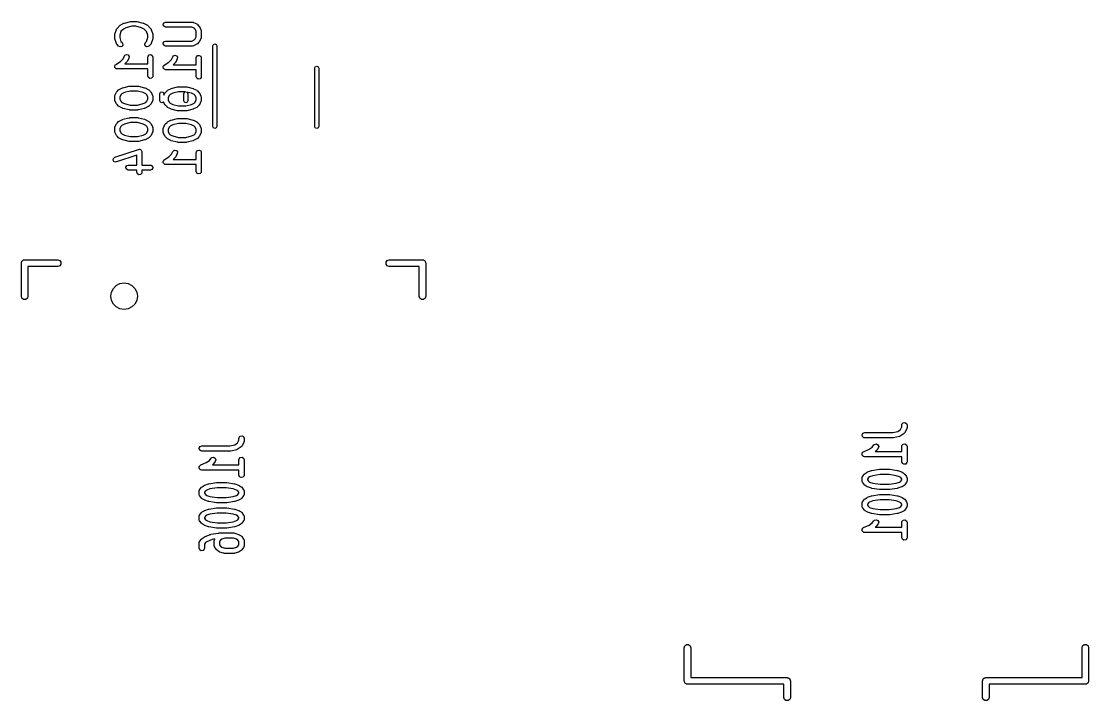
# Model space of a CAD drawing. Extents: x 54 to 297, y -260 to -31.
# Drawn here: x 127.9 to 160.1, y -251.19 to -230.71 of the extents above; entities that cross this region are included whole.
import ezdxf

# ---------------------------------------------------------------- set-up
doc = ezdxf.new("R2010")
doc.units = 0
doc.layers.add('BLACK', color=7, linetype='CONTINUOUS')

msp = doc.modelspace()

# ---------------------------------------------------------------- linework, layer by layer
at = {"layer": 'BLACK', "linetype": 'CONTINUOUS'}
for p, q in [((130.787, -230.923), (130.882, -230.828)), ((130.882, -230.828), (130.901, -230.815)), ((130.901, -230.815), (130.902, -230.814)), ((130.902, -230.814), (130.997, -230.766)), ((130.997, -230.766), (131.009, -230.763)), ((131.009, -230.763), (131.012, -230.761)), ((131.012, -230.761), (131.203, -230.713)), ((131.23, -230.861), (131.057, -230.904)), ((131.203, -230.713), (131.218, -230.712)), ((131.218, -230.712), (131.221, -230.711)), ((131.221, -230.711), (131.364, -230.711)), ((131.355, -230.861), (131.23, -230.861)), ((131.528, -230.904), (131.355, -230.861)), ((131.364, -230.711), (131.379, -230.713)), ((131.379, -230.713), (131.382, -230.713)), ((131.382, -230.713), (131.572, -230.761)), ((131.572, -230.761), (131.584, -230.766)), ((131.584, -230.766), (131.588, -230.766)), ((131.588, -230.766), (131.683, -230.814)), ((131.683, -230.814), (131.701, -230.827)), ((131.701, -230.827), (131.703, -230.828)), ((131.703, -230.828), (131.798, -230.923)), ((132.179, -230.796), (132.204, -230.752)), ((132.187, -230.847), (132.179, -230.796)), ((132.227, -230.88), (132.187, -230.847)), ((132.204, -230.752), (132.252, -230.735)), ((132.252, -230.735), (133.062, -230.735)), ((133.062, -230.735), (133.088, -230.739)), ((133.088, -230.739), (133.091, -230.742)), ((133.091, -230.742), (133.095, -230.742)), ((133.095, -230.742), (133.191, -230.79)), ((133.191, -230.79), (133.209, -230.803)), ((133.209, -230.803), (133.21, -230.804)), ((133.21, -230.804), (133.258, -230.852)), ((133.258, -230.852), (133.271, -230.87)), ((133.271, -230.87), (133.272, -230.871)), ((133.272, -230.871), (133.319, -230.966)), ((130.717, -231.119), (130.721, -231.097)), ((130.717, -231.214), (130.717, -231.119)), ((130.721, -231.095), (130.769, -230.952)), ((130.721, -231.097), (130.721, -231.095)), ((130.769, -230.952), (130.781, -230.93)), ((130.781, -230.93), (130.785, -230.927)), ((130.785, -230.927), (130.787, -230.923)), ((130.906, -231.017), (130.867, -231.131)), ((130.867, -231.131), (130.867, -231.202)), ((130.98, -230.943), (130.906, -231.017)), ((131.057, -230.904), (130.98, -230.943)), ((131.605, -230.943), (131.528, -230.904)), ((131.679, -231.017), (131.605, -230.943)), ((131.717, -231.131), (131.679, -231.017)), ((131.717, -231.202), (131.717, -231.131)), ((131.798, -230.923), (131.813, -230.944)), ((131.813, -230.944), (131.813, -230.949)), ((131.813, -230.949), (131.816, -230.952)), ((131.816, -230.952), (131.864, -231.095)), ((131.864, -231.095), (131.867, -231.118)), ((131.867, -231.118), (131.867, -231.119)), ((131.867, -231.119), (131.867, -231.214)), ((132.252, -230.885), (132.227, -230.88)), ((133.044, -230.885), (132.252, -230.885)), ((133.113, -230.919), (133.044, -230.885)), ((133.143, -230.949), (133.113, -230.919)), ((133.177, -231.018), (133.143, -230.949)), ((133.143, -231.241), (133.177, -231.173)), ((133.177, -231.173), (133.177, -231.018)), ((133.319, -230.966), (133.327, -230.991)), ((133.327, -231.19), (133.323, -231.216)), ((133.327, -230.991), (133.326, -230.996)), ((133.326, -230.996), (133.327, -231)), ((133.327, -231), (133.327, -231.19)), ((130.718, -231.216), (130.717, -231.214)), ((130.721, -231.238), (130.718, -231.216)), ((130.769, -231.381), (130.721, -231.238)), ((130.772, -231.384), (130.769, -231.381)), ((130.772, -231.389), (130.772, -231.384)), ((130.787, -231.41), (130.772, -231.389)), ((130.835, -231.458), (130.787, -231.41)), ((130.881, -231.479), (130.835, -231.458)), ((130.867, -231.202), (130.906, -231.317)), ((130.931, -231.466), (130.881, -231.479)), ((130.906, -231.317), (130.941, -231.352)), ((130.96, -231.424), (130.931, -231.466)), ((130.941, -231.352), (130.956, -231.373)), ((130.956, -231.373), (130.96, -231.424)), ((131.622, -231.398), (131.644, -231.352)), ((131.636, -231.448), (131.622, -231.398)), ((131.678, -231.477), (131.636, -231.448)), ((131.644, -231.352), (131.679, -231.317)), ((131.729, -231.473), (131.678, -231.477)), ((131.679, -231.317), (131.717, -231.202)), ((131.75, -231.458), (131.729, -231.473)), ((131.798, -231.41), (131.75, -231.458)), ((131.8, -231.406), (131.798, -231.41)), ((131.804, -231.404), (131.8, -231.406)), ((131.816, -231.381), (131.804, -231.404)), ((131.864, -231.238), (131.816, -231.381)), ((131.867, -231.214), (131.863, -231.236)), ((131.863, -231.236), (131.864, -231.238)), ((132.179, -231.368), (132.204, -231.323)), ((132.187, -231.418), (132.179, -231.368)), ((132.227, -231.451), (132.187, -231.418)), ((132.204, -231.323), (132.252, -231.306)), ((132.252, -231.456), (132.227, -231.451)), ((132.252, -231.306), (133.044, -231.306)), ((133.062, -231.456), (132.252, -231.456)), ((133.044, -231.306), (133.113, -231.272)), ((133.066, -231.454), (133.062, -231.456)), ((133.07, -231.455), (133.066, -231.454)), ((133.095, -231.448), (133.07, -231.455)), ((133.191, -231.4), (133.095, -231.448)), ((133.113, -231.272), (133.143, -231.241)), ((133.192, -231.399), (133.191, -231.4)), ((133.21, -231.386), (133.192, -231.399)), ((133.258, -231.339), (133.21, -231.386)), ((133.272, -231.319), (133.258, -231.337)), ((133.258, -231.337), (133.258, -231.339)), ((133.319, -231.224), (133.272, -231.319)), ((133.32, -231.22), (133.319, -231.224)), ((133.323, -231.216), (133.32, -231.22)), ((133.68, -231.45), (133.698, -231.408)), ((133.68, -233.88), (133.68, -231.45)), ((133.698, -231.408), (133.74, -231.39)), ((133.74, -231.39), (133.782, -231.408)), ((133.782, -231.408), (133.8, -231.45)), ((133.8, -231.45), (133.8, -233.88)), ((130.887, -231.918), (130.969, -231.837)), ((130.969, -231.837), (131.011, -231.752)), ((131.011, -231.752), (131.027, -231.731)), ((131.027, -231.731), (131.074, -231.711)), ((131.074, -231.711), (131.123, -231.725)), ((131.145, -231.819), (131.098, -231.914)), ((131.123, -231.725), (131.151, -231.768)), ((131.151, -231.768), (131.145, -231.819)), ((131.717, -231.786), (131.722, -231.76)), ((131.717, -231.996), (131.717, -231.786)), ((131.722, -231.76), (131.755, -231.721)), ((131.755, -231.721), (131.805, -231.712)), ((131.805, -231.712), (131.85, -231.738)), ((131.85, -231.738), (131.867, -231.786)), ((131.867, -231.786), (131.867, -232.357)), ((132.429, -231.86), (132.471, -231.776)), ((132.471, -231.776), (132.487, -231.755)), ((132.487, -231.755), (132.534, -231.735)), ((132.534, -231.735), (132.583, -231.749)), ((132.583, -231.749), (132.611, -231.792)), ((132.611, -231.792), (132.605, -231.843)), ((133.177, -231.81), (133.182, -231.784)), ((133.177, -232.02), (133.177, -231.81)), ((133.182, -231.784), (133.215, -231.745)), ((133.215, -231.745), (133.265, -231.736)), ((133.265, -231.736), (133.31, -231.761)), ((133.31, -231.761), (133.327, -231.81)), ((133.327, -231.81), (133.327, -232.381)), ((130.719, -232.058), (130.721, -232.055)), ((130.722, -232.08), (130.719, -232.058)), ((130.72, -232.05), (130.733, -232.033)), ((130.721, -232.055), (130.72, -232.05)), ((130.724, -232.102), (130.722, -232.08)), ((130.727, -232.105), (130.724, -232.102)), ((130.727, -232.109), (130.727, -232.105)), ((130.744, -232.123), (130.727, -232.109)), ((130.733, -232.033), (130.744, -232.014)), ((130.744, -232.014), (130.748, -232.012)), ((130.759, -232.139), (130.744, -232.123)), ((130.748, -232.012), (130.751, -232.009)), ((130.751, -232.009), (130.887, -231.918)), ((130.763, -232.139), (130.759, -232.139)), ((130.767, -232.142), (130.763, -232.139)), ((130.792, -232.146), (130.767, -232.142)), ((131.717, -232.146), (130.792, -232.146)), ((131.084, -231.934), (131.021, -231.996)), ((131.021, -231.996), (131.717, -231.996)), ((131.098, -231.914), (131.084, -231.933)), ((131.084, -231.933), (131.084, -231.934)), ((131.717, -232.357), (131.717, -232.146)), ((132.179, -232.082), (132.181, -232.078)), ((132.182, -232.104), (132.179, -232.082)), ((132.18, -232.074), (132.193, -232.057)), ((132.181, -232.078), (132.18, -232.074)), ((132.184, -232.125), (132.182, -232.104)), ((132.187, -232.128), (132.184, -232.125)), ((132.187, -232.133), (132.187, -232.128)), ((132.204, -232.147), (132.187, -232.133)), ((132.193, -232.057), (132.204, -232.038)), ((132.204, -232.038), (132.208, -232.036)), ((132.219, -232.162), (132.204, -232.147)), ((132.208, -232.036), (132.211, -232.033)), ((132.211, -232.033), (132.347, -231.942)), ((132.347, -231.942), (132.429, -231.86)), ((132.544, -231.958), (132.481, -232.02)), ((132.481, -232.02), (133.177, -232.02)), ((132.558, -231.938), (132.544, -231.956)), ((132.544, -231.956), (132.544, -231.958)), ((132.605, -231.843), (132.558, -231.938)), ((136.75, -232.12), (136.768, -232.078)), ((136.75, -233.88), (136.75, -232.12)), ((136.768, -232.078), (136.81, -232.06)), ((136.81, -232.06), (136.852, -232.078)), ((136.852, -232.078), (136.87, -232.12)), ((136.87, -232.12), (136.87, -233.88)), ((131.735, -232.405), (131.717, -232.357)), ((131.779, -232.431), (131.735, -232.405)), ((131.83, -232.422), (131.779, -232.431)), ((131.863, -232.383), (131.83, -232.422)), ((131.867, -232.357), (131.863, -232.383)), ((132.223, -232.163), (132.219, -232.162)), ((132.227, -232.166), (132.223, -232.163)), ((132.252, -232.17), (132.227, -232.166)), ((133.177, -232.17), (132.252, -232.17)), ((133.177, -232.381), (133.177, -232.17)), ((133.195, -232.429), (133.177, -232.381)), ((133.239, -232.455), (133.195, -232.429)), ((133.29, -232.446), (133.239, -232.455)), ((133.323, -232.407), (133.29, -232.446)), ((133.327, -232.381), (133.323, -232.407)), ((130.787, -232.828), (130.835, -232.78)), ((130.835, -232.78), (130.853, -232.767)), ((130.853, -232.767), (130.854, -232.766)), ((130.854, -232.766), (130.949, -232.719)), ((130.949, -232.719), (130.962, -232.715)), ((130.962, -232.715), (130.965, -232.713)), ((130.965, -232.713), (131.155, -232.665)), ((131.155, -232.665), (131.17, -232.664)), ((131.17, -232.664), (131.173, -232.663)), ((131.173, -232.663), (131.411, -232.663)), ((131.411, -232.663), (131.426, -232.666)), ((131.426, -232.666), (131.43, -232.665)), ((131.43, -232.665), (131.62, -232.713)), ((131.62, -232.713), (131.632, -232.718)), ((131.632, -232.718), (131.635, -232.719)), ((131.635, -232.719), (131.731, -232.766)), ((131.731, -232.766), (131.749, -232.78)), ((131.749, -232.78), (131.75, -232.78)), ((131.75, -232.78), (131.798, -232.828)), ((132.247, -232.852), (132.295, -232.804)), ((132.295, -232.804), (132.313, -232.791)), ((132.313, -232.791), (132.314, -232.79)), ((132.314, -232.79), (132.409, -232.742)), ((132.409, -232.742), (132.422, -232.739)), ((132.422, -232.739), (132.425, -232.737)), ((132.425, -232.737), (132.615, -232.689)), ((132.615, -232.689), (132.63, -232.688)), ((132.63, -232.688), (132.633, -232.687)), ((132.633, -232.687), (132.871, -232.687)), ((132.871, -232.687), (132.886, -232.69)), ((132.886, -232.69), (132.89, -232.689)), ((132.89, -232.689), (133.08, -232.737)), ((133.08, -232.737), (133.092, -232.742)), ((133.092, -232.742), (133.095, -232.742)), ((133.095, -232.742), (133.191, -232.79)), ((133.191, -232.79), (133.209, -232.803)), ((133.209, -232.803), (133.21, -232.804)), ((133.21, -232.804), (133.258, -232.852)), ((130.717, -232.976), (130.722, -232.951)), ((130.717, -233.071), (130.717, -232.976)), ((130.719, -233.076), (130.717, -233.071)), ((130.718, -233.08), (130.719, -233.076)), ((130.725, -233.105), (130.718, -233.08)), ((130.722, -232.951), (130.725, -232.947)), ((130.725, -232.943), (130.773, -232.847)), ((130.725, -232.947), (130.725, -232.943)), ((130.773, -233.2), (130.725, -233.105)), ((130.773, -232.847), (130.786, -232.829)), ((130.786, -232.829), (130.787, -232.828)), ((130.902, -232.925), (130.867, -232.994)), ((130.867, -232.994), (130.867, -233.054)), ((130.867, -233.054), (130.902, -233.122)), ((130.932, -232.895), (130.902, -232.925)), ((130.902, -233.122), (130.932, -233.153)), ((131.009, -232.856), (130.932, -232.895)), ((131.183, -232.813), (131.009, -232.856)), ((131.402, -232.813), (131.183, -232.813)), ((131.576, -232.856), (131.402, -232.813)), ((131.653, -232.895), (131.576, -232.856)), ((131.683, -232.925), (131.653, -232.895)), ((131.653, -233.153), (131.683, -233.122)), ((131.717, -232.994), (131.683, -232.925)), ((131.683, -233.122), (131.717, -233.054)), ((131.717, -233.054), (131.717, -232.994)), ((131.798, -232.828), (131.811, -232.846)), ((131.811, -232.846), (131.812, -232.847)), ((131.812, -232.847), (131.859, -232.943)), ((131.859, -233.105), (131.812, -233.2)), ((131.859, -232.943), (131.867, -232.968)), ((131.86, -233.101), (131.859, -233.105)), ((131.863, -233.097), (131.86, -233.101)), ((131.867, -233.071), (131.863, -233.097)), ((131.867, -232.968), (131.866, -232.972)), ((131.866, -232.972), (131.867, -232.976)), ((131.867, -232.976), (131.867, -233.071)), ((132.08, -232.892), (132.098, -232.85)), ((132.08, -233.108), (132.08, -232.892)), ((132.098, -233.15), (132.08, -233.108)), ((132.098, -232.85), (132.14, -232.832)), ((132.14, -232.832), (132.182, -232.85)), ((132.182, -232.85), (132.2, -232.892)), ((132.2, -232.937), (132.233, -232.871)), ((132.2, -232.892), (132.2, -232.937)), ((132.233, -232.871), (132.246, -232.853)), ((132.246, -232.853), (132.247, -232.852)), ((132.362, -232.949), (132.327, -233.018)), ((132.327, -233.018), (132.327, -233.078)), ((132.327, -233.078), (132.362, -233.146)), ((132.392, -232.919), (132.362, -232.949)), ((132.469, -232.88), (132.392, -232.919)), ((132.643, -232.837), (132.469, -232.88)), ((132.849, -232.837), (132.643, -232.837)), ((132.8, -232.892), (132.818, -232.85)), ((132.8, -233.108), (132.8, -232.892)), ((132.818, -233.15), (132.8, -233.108)), ((132.818, -232.85), (132.849, -232.837)), ((133.036, -232.88), (132.886, -232.843)), ((132.886, -232.843), (132.902, -232.85)), ((132.902, -232.85), (132.92, -232.892)), ((132.92, -233.108), (132.902, -233.15)), ((132.92, -232.892), (132.92, -233.108)), ((133.113, -232.919), (133.036, -232.88)), ((133.143, -232.949), (133.113, -232.919)), ((133.177, -233.018), (133.143, -232.949)), ((133.143, -233.146), (133.177, -233.078)), ((133.177, -233.078), (133.177, -233.018)), ((133.258, -232.852), (133.271, -232.87)), ((133.271, -232.87), (133.272, -232.871)), ((133.272, -232.871), (133.319, -232.966)), ((133.319, -232.966), (133.327, -232.991)), ((133.32, -233.124), (133.319, -233.129)), ((133.323, -233.121), (133.32, -233.124)), ((133.327, -233.095), (133.323, -233.121)), ((133.327, -232.991), (133.326, -232.996)), ((133.326, -232.996), (133.327, -233)), ((133.327, -233), (133.327, -233.095)), ((130.774, -233.201), (130.773, -233.2)), ((130.787, -233.22), (130.774, -233.201)), ((130.835, -233.267), (130.787, -233.22)), ((130.836, -233.268), (130.835, -233.267)), ((130.854, -233.281), (130.836, -233.268)), ((130.949, -233.329), (130.854, -233.281)), ((130.932, -233.153), (131.009, -233.191)), ((130.953, -233.329), (130.949, -233.329)), ((130.965, -233.335), (130.953, -233.329)), ((131.155, -233.382), (130.965, -233.335)), ((131.009, -233.191), (131.183, -233.235)), ((131.159, -233.382), (131.155, -233.382)), ((131.173, -233.385), (131.159, -233.382)), ((131.411, -233.385), (131.173, -233.385)), ((131.183, -233.235), (131.402, -233.235)), ((131.402, -233.235), (131.576, -233.191)), ((131.415, -233.383), (131.411, -233.385)), ((131.43, -233.382), (131.415, -233.383)), ((131.62, -233.335), (131.43, -233.382)), ((131.576, -233.191), (131.653, -233.153)), ((131.623, -233.333), (131.62, -233.335)), ((131.635, -233.329), (131.623, -233.333)), ((131.731, -233.281), (131.635, -233.329)), ((131.732, -233.28), (131.731, -233.281)), ((131.75, -233.267), (131.732, -233.28)), ((131.798, -233.22), (131.75, -233.267)), ((131.812, -233.2), (131.798, -233.218)), ((131.798, -233.218), (131.798, -233.22)), ((132.14, -233.168), (132.098, -233.15)), ((132.182, -233.15), (132.14, -233.168)), ((132.189, -233.135), (132.182, -233.15)), ((132.233, -233.224), (132.189, -233.135)), ((132.234, -233.225), (132.233, -233.224)), ((132.247, -233.244), (132.234, -233.225)), ((132.295, -233.291), (132.247, -233.244)), ((132.296, -233.292), (132.295, -233.291)), ((132.314, -233.305), (132.296, -233.292)), ((132.409, -233.353), (132.314, -233.305)), ((132.362, -233.146), (132.392, -233.176)), ((132.392, -233.176), (132.469, -233.215)), ((132.413, -233.353), (132.409, -233.353)), ((132.425, -233.358), (132.413, -233.353)), ((132.615, -233.406), (132.425, -233.358)), ((132.469, -233.215), (132.643, -233.258)), ((132.619, -233.406), (132.615, -233.406)), ((132.633, -233.408), (132.619, -233.406)), ((132.871, -233.408), (132.633, -233.408)), ((132.643, -233.258), (132.862, -233.258)), ((132.86, -233.168), (132.818, -233.15)), ((132.902, -233.15), (132.86, -233.168)), ((132.862, -233.258), (133.036, -233.215)), ((132.875, -233.407), (132.871, -233.408)), ((132.89, -233.406), (132.875, -233.407)), ((133.08, -233.358), (132.89, -233.406)), ((133.036, -233.215), (133.113, -233.176)), ((133.083, -233.356), (133.08, -233.358)), ((133.095, -233.353), (133.083, -233.356)), ((133.191, -233.305), (133.095, -233.353)), ((133.113, -233.176), (133.143, -233.146)), ((133.192, -233.304), (133.191, -233.305)), ((133.21, -233.291), (133.192, -233.304)), ((133.258, -233.244), (133.21, -233.291)), ((133.272, -233.224), (133.258, -233.242)), ((133.258, -233.242), (133.258, -233.244)), ((133.319, -233.129), (133.272, -233.224)), ((130.787, -233.78), (130.835, -233.733)), ((130.835, -233.733), (130.853, -233.72)), ((130.853, -233.72), (130.854, -233.719)), ((130.854, -233.719), (130.949, -233.671)), ((130.949, -233.671), (130.962, -233.667)), ((130.962, -233.667), (130.965, -233.665)), ((130.965, -233.665), (131.155, -233.618)), ((131.183, -233.765), (131.009, -233.809)), ((131.155, -233.618), (131.17, -233.617)), ((131.17, -233.617), (131.173, -233.615)), ((131.173, -233.615), (131.411, -233.615)), ((131.402, -233.765), (131.183, -233.765)), ((131.576, -233.809), (131.402, -233.765)), ((131.411, -233.615), (131.426, -233.618)), ((131.426, -233.618), (131.43, -233.618)), ((131.43, -233.618), (131.62, -233.665)), ((131.62, -233.665), (131.632, -233.671)), ((131.632, -233.671), (131.635, -233.671)), ((131.635, -233.671), (131.731, -233.719)), ((131.731, -233.719), (131.749, -233.732)), ((131.749, -233.732), (131.75, -233.733)), ((131.75, -233.733), (131.798, -233.78)), ((132.247, -233.804), (132.295, -233.756)), ((132.295, -233.756), (132.313, -233.744)), ((132.313, -233.744), (132.314, -233.742)), ((132.314, -233.742), (132.409, -233.695)), ((132.409, -233.695), (132.422, -233.691)), ((132.422, -233.691), (132.425, -233.689)), ((132.425, -233.689), (132.615, -233.642)), ((132.615, -233.642), (132.63, -233.64)), ((132.63, -233.64), (132.633, -233.639)), ((132.633, -233.639), (132.871, -233.639)), ((132.871, -233.639), (132.886, -233.642)), ((132.886, -233.642), (132.89, -233.642)), ((132.89, -233.642), (133.08, -233.689)), ((133.08, -233.689), (133.092, -233.694)), ((133.092, -233.694), (133.095, -233.695)), ((133.095, -233.695), (133.191, -233.742)), ((133.191, -233.742), (133.209, -233.756)), ((133.209, -233.756), (133.21, -233.756)), ((133.21, -233.756), (133.258, -233.804)), ((130.717, -233.929), (130.722, -233.903)), ((130.717, -234.024), (130.717, -233.929)), ((130.719, -234.028), (130.717, -234.024)), ((130.718, -234.032), (130.719, -234.028)), ((130.725, -234.057), (130.718, -234.032)), ((130.722, -233.903), (130.725, -233.899)), ((130.725, -233.895), (130.773, -233.8)), ((130.725, -233.899), (130.725, -233.895)), ((130.773, -234.153), (130.725, -234.057)), ((130.773, -233.8), (130.786, -233.782)), ((130.786, -233.782), (130.787, -233.78)), ((130.902, -233.878), (130.867, -233.946)), ((130.867, -233.946), (130.867, -234.006)), ((130.867, -234.006), (130.902, -234.075)), ((130.932, -233.847), (130.902, -233.878)), ((130.902, -234.075), (130.932, -234.105)), ((131.009, -233.809), (130.932, -233.847)), ((131.653, -233.847), (131.576, -233.809)), ((131.683, -233.878), (131.653, -233.847)), ((131.653, -234.105), (131.683, -234.075)), ((131.717, -233.946), (131.683, -233.878)), ((131.683, -234.075), (131.717, -234.006)), ((131.717, -234.006), (131.717, -233.946)), ((131.798, -233.78), (131.811, -233.799)), ((131.811, -233.799), (131.812, -233.8)), ((131.812, -233.8), (131.859, -233.895)), ((131.859, -234.057), (131.812, -234.153)), ((131.859, -233.895), (131.867, -233.92)), ((131.86, -234.053), (131.859, -234.057)), ((131.863, -234.049), (131.86, -234.053)), ((131.867, -234.024), (131.863, -234.049)), ((131.867, -233.92), (131.866, -233.924)), ((131.866, -233.924), (131.867, -233.929)), ((131.867, -233.929), (131.867, -234.024)), ((132.177, -233.952), (132.182, -233.927)), ((132.177, -234.048), (132.177, -233.952)), ((132.179, -234.052), (132.177, -234.048)), ((132.178, -234.056), (132.179, -234.052)), ((132.185, -234.081), (132.178, -234.056)), ((132.182, -233.927), (132.185, -233.923)), ((132.185, -233.919), (132.233, -233.824)), ((132.185, -233.923), (132.185, -233.919)), ((132.233, -234.176), (132.185, -234.081)), ((132.233, -233.824), (132.246, -233.806)), ((132.246, -233.806), (132.247, -233.804)), ((132.362, -233.902), (132.327, -233.97)), ((132.327, -233.97), (132.327, -234.03)), ((132.327, -234.03), (132.362, -234.098)), ((132.392, -233.871), (132.362, -233.902)), ((132.469, -233.833), (132.392, -233.871)), ((132.643, -233.789), (132.469, -233.833)), ((132.862, -233.789), (132.643, -233.789)), ((133.036, -233.833), (132.862, -233.789)), ((133.113, -233.871), (133.036, -233.833)), ((133.143, -233.902), (133.113, -233.871)), ((133.177, -233.97), (133.143, -233.902)), ((133.143, -234.098), (133.177, -234.03)), ((133.177, -234.03), (133.177, -233.97)), ((133.258, -233.804), (133.271, -233.822)), ((133.271, -233.822), (133.272, -233.824)), ((133.272, -233.824), (133.319, -233.919)), ((133.319, -234.081), (133.272, -234.176)), ((133.319, -233.919), (133.327, -233.944)), ((133.32, -234.077), (133.319, -234.081)), ((133.323, -234.073), (133.32, -234.077)), ((133.327, -234.048), (133.323, -234.073)), ((133.327, -233.944), (133.326, -233.948)), ((133.326, -233.948), (133.327, -233.952)), ((133.327, -233.952), (133.327, -234.048)), ((133.698, -233.922), (133.68, -233.88)), ((133.74, -233.94), (133.698, -233.922)), ((133.782, -233.922), (133.74, -233.94)), ((133.8, -233.88), (133.782, -233.922)), ((136.768, -233.922), (136.75, -233.88)), ((136.81, -233.94), (136.768, -233.922)), ((136.852, -233.922), (136.81, -233.94)), ((136.87, -233.88), (136.852, -233.922)), ((130.774, -234.154), (130.773, -234.153)), ((130.787, -234.172), (130.774, -234.154)), ((130.835, -234.22), (130.787, -234.172)), ((130.836, -234.22), (130.835, -234.22)), ((130.854, -234.234), (130.836, -234.22)), ((130.949, -234.281), (130.854, -234.234)), ((130.932, -234.105), (131.009, -234.144)), ((130.953, -234.282), (130.949, -234.281)), ((130.965, -234.287), (130.953, -234.282)), ((131.155, -234.335), (130.965, -234.287)), ((131.009, -234.144), (131.183, -234.187)), ((131.159, -234.334), (131.155, -234.335)), ((131.173, -234.337), (131.159, -234.334)), ((131.411, -234.337), (131.173, -234.337)), ((131.183, -234.187), (131.402, -234.187)), ((131.402, -234.187), (131.576, -234.144)), ((131.415, -234.336), (131.411, -234.337)), ((131.43, -234.335), (131.415, -234.336)), ((131.62, -234.287), (131.43, -234.335)), ((131.576, -234.144), (131.653, -234.105)), ((131.623, -234.285), (131.62, -234.287)), ((131.635, -234.281), (131.623, -234.285)), ((131.731, -234.234), (131.635, -234.281)), ((131.732, -234.233), (131.731, -234.234)), ((131.75, -234.22), (131.732, -234.233)), ((131.798, -234.172), (131.75, -234.22)), ((131.812, -234.153), (131.798, -234.171)), ((131.798, -234.171), (131.798, -234.172)), ((132.234, -234.178), (132.233, -234.176)), ((132.247, -234.196), (132.234, -234.178)), ((132.295, -234.244), (132.247, -234.196)), ((132.296, -234.244), (132.295, -234.244)), ((132.314, -234.258), (132.296, -234.244)), ((132.409, -234.305), (132.314, -234.258)), ((132.362, -234.098), (132.392, -234.129)), ((132.392, -234.129), (132.469, -234.167)), ((132.413, -234.306), (132.409, -234.305)), ((132.425, -234.311), (132.413, -234.306)), ((132.615, -234.358), (132.425, -234.311)), ((132.469, -234.167), (132.643, -234.211)), ((132.619, -234.358), (132.615, -234.358)), ((132.633, -234.361), (132.619, -234.358)), ((132.871, -234.361), (132.633, -234.361)), ((132.643, -234.211), (132.862, -234.211)), ((132.862, -234.211), (133.036, -234.167)), ((132.875, -234.36), (132.871, -234.361)), ((132.89, -234.358), (132.875, -234.36)), ((133.08, -234.311), (132.89, -234.358)), ((133.036, -234.167), (133.113, -234.129)), ((133.083, -234.309), (133.08, -234.311)), ((133.095, -234.305), (133.083, -234.309)), ((133.191, -234.258), (133.095, -234.305)), ((133.113, -234.129), (133.143, -234.098)), ((133.192, -234.256), (133.191, -234.258)), ((133.21, -234.244), (133.192, -234.256)), ((133.258, -234.196), (133.21, -234.244)), ((133.272, -234.176), (133.258, -234.194)), ((133.258, -234.194), (133.258, -234.196)), ((130.721, -234.81), (131.435, -234.572)), ((131.435, -234.572), (131.461, -234.568)), ((131.461, -234.568), (131.466, -234.57)), ((131.466, -234.57), (131.472, -234.569)), ((131.472, -234.569), (131.49, -234.579)), ((131.49, -234.579), (131.509, -234.587)), ((131.509, -234.587), (131.512, -234.592)), ((131.512, -234.592), (131.517, -234.595)), ((131.517, -234.595), (131.523, -234.614)), ((131.523, -234.614), (131.533, -234.632)), ((131.533, -234.632), (131.532, -234.637)), ((131.532, -234.637), (131.534, -234.643)), ((131.534, -234.643), (131.534, -235.044)), ((132.347, -234.799), (132.429, -234.717)), ((132.429, -234.717), (132.471, -234.633)), ((132.471, -234.633), (132.487, -234.612)), ((132.487, -234.612), (132.534, -234.592)), ((132.534, -234.592), (132.583, -234.606)), ((132.605, -234.7), (132.558, -234.795)), ((132.583, -234.606), (132.611, -234.649)), ((132.611, -234.649), (132.605, -234.7)), ((133.177, -234.667), (133.182, -234.641)), ((133.177, -234.877), (133.177, -234.667)), ((133.182, -234.641), (133.215, -234.602)), ((133.215, -234.602), (133.265, -234.593)), ((133.265, -234.593), (133.31, -234.618)), ((133.31, -234.618), (133.327, -234.667)), ((133.327, -234.667), (133.327, -235.238)), ((130.671, -234.892), (130.681, -234.842)), ((130.695, -234.937), (130.671, -234.892)), ((130.681, -234.842), (130.721, -234.81)), ((130.743, -234.956), (130.695, -234.937)), ((130.768, -234.952), (130.743, -234.956)), ((131.384, -234.747), (130.768, -234.952)), ((131.078, -235.062), (131.126, -235.044)), ((131.126, -235.044), (131.384, -235.044)), ((131.384, -235.044), (131.384, -234.747)), ((131.534, -235.044), (131.792, -235.044)), ((131.792, -235.044), (131.818, -235.049)), ((131.818, -235.049), (131.857, -235.082)), ((132.179, -234.939), (132.181, -234.936)), ((132.182, -234.961), (132.179, -234.939)), ((132.18, -234.931), (132.193, -234.914)), ((132.181, -234.936), (132.18, -234.931)), ((132.184, -234.983), (132.182, -234.961)), ((132.187, -234.986), (132.184, -234.983)), ((132.187, -234.99), (132.187, -234.986)), ((132.204, -235.004), (132.187, -234.99)), ((132.193, -234.914), (132.204, -234.895)), ((132.204, -234.895), (132.208, -234.893)), ((132.219, -235.02), (132.204, -235.004)), ((132.208, -234.893), (132.211, -234.89)), ((132.211, -234.89), (132.347, -234.799)), ((132.223, -235.02), (132.219, -235.02)), ((132.227, -235.023), (132.223, -235.02)), ((132.252, -235.027), (132.227, -235.023)), ((133.177, -235.027), (132.252, -235.027)), ((132.544, -234.815), (132.481, -234.877)), ((132.481, -234.877), (133.177, -234.877)), ((132.558, -234.795), (132.544, -234.813)), ((132.544, -234.813), (132.544, -234.815)), ((133.177, -235.238), (133.177, -235.027)), ((131.052, -235.106), (131.078, -235.062)), ((131.061, -235.157), (131.052, -235.106)), ((131.1, -235.19), (131.061, -235.157)), ((131.126, -235.194), (131.1, -235.19)), ((131.384, -235.194), (131.126, -235.194)), ((131.384, -235.262), (131.384, -235.194)), ((131.402, -235.31), (131.384, -235.262)), ((131.446, -235.336), (131.402, -235.31)), ((131.497, -235.327), (131.446, -235.336)), ((131.53, -235.288), (131.497, -235.327)), ((131.534, -235.262), (131.53, -235.288)), ((131.792, -235.194), (131.534, -235.194)), ((131.534, -235.194), (131.534, -235.262)), ((131.841, -235.176), (131.792, -235.194)), ((131.866, -235.132), (131.841, -235.176)), ((131.857, -235.082), (131.866, -235.132)), ((133.195, -235.286), (133.177, -235.238)), ((133.239, -235.312), (133.195, -235.286)), ((133.29, -235.303), (133.239, -235.312)), ((133.323, -235.264), (133.29, -235.303)), ((133.327, -235.238), (133.323, -235.264)), ((127.905, -237.969), (127.914, -237.956)), ((127.914, -237.956), (127.919, -237.941)), ((127.919, -237.941), (127.932, -237.932)), ((127.932, -237.932), (127.941, -237.919)), ((127.941, -237.919), (127.956, -237.914)), ((127.956, -237.914), (127.969, -237.905)), ((127.969, -237.905), (127.985, -237.905)), ((127.985, -237.905), (128, -237.9)), ((128, -237.9), (129, -237.9)), ((129, -237.9), (129.059, -237.919)), ((129.059, -237.919), (129.095, -237.969)), ((138.905, -237.969), (138.941, -237.919)), ((138.941, -237.919), (139, -237.9)), ((139, -237.9), (140, -237.9)), ((140, -237.9), (140.015, -237.905)), ((140.015, -237.905), (140.031, -237.905)), ((140.031, -237.905), (140.044, -237.914)), ((140.044, -237.914), (140.059, -237.919)), ((140.059, -237.919), (140.068, -237.932)), ((140.068, -237.932), (140.081, -237.941)), ((140.081, -237.941), (140.086, -237.956)), ((140.086, -237.956), (140.095, -237.969)), ((127.9, -238), (127.905, -237.985)), ((127.9, -239), (127.9, -238)), ((127.905, -237.985), (127.905, -237.969)), ((129, -238.1), (128.1, -238.1)), ((128.1, -238.1), (128.1, -239)), ((129.059, -238.081), (129, -238.1)), ((129.095, -238.031), (129.059, -238.081)), ((129.095, -237.969), (129.095, -238.031)), ((138.905, -238.031), (138.905, -237.969)), ((138.941, -238.081), (138.905, -238.031)), ((139, -238.1), (138.941, -238.081)), ((139.9, -238.1), (139, -238.1)), ((139.9, -239), (139.9, -238.1)), ((140.095, -237.969), (140.095, -237.985)), ((140.095, -237.985), (140.1, -238)), ((140.1, -238), (140.1, -239)), ((130.876, -238.62), (131, -238.6)), ((131, -238.6), (131.124, -238.62)), ((130.6, -239), (130.62, -238.876)), ((130.62, -238.876), (130.676, -238.765)), ((130.676, -238.765), (130.765, -238.676)), ((130.765, -238.676), (130.876, -238.62)), ((131.124, -238.62), (131.235, -238.676)), ((131.235, -238.676), (131.324, -238.765)), ((131.324, -238.765), (131.38, -238.876)), ((131.38, -238.876), (131.4, -239)), ((127.919, -239.059), (127.9, -239)), ((127.969, -239.095), (127.919, -239.059)), ((128.031, -239.095), (127.969, -239.095)), ((128.081, -239.059), (128.031, -239.095)), ((128.1, -239), (128.081, -239.059)), ((130.62, -239.124), (130.6, -239)), ((130.676, -239.235), (130.62, -239.124)), ((130.765, -239.324), (130.676, -239.235)), ((131.324, -239.235), (131.235, -239.324)), ((131.38, -239.124), (131.324, -239.235)), ((131.4, -239), (131.38, -239.124)), ((139.919, -239.059), (139.9, -239)), ((139.969, -239.095), (139.919, -239.059)), ((140.031, -239.095), (139.969, -239.095)), ((140.081, -239.059), (140.031, -239.095)), ((140.1, -239), (140.081, -239.059)), ((130.876, -239.38), (130.765, -239.324)), ((131, -239.4), (130.876, -239.38)), ((131.124, -239.38), (131, -239.4)), ((131.235, -239.324), (131.124, -239.38)), ((154.191, -243.11), (154.339, -243.078)), ((154.339, -243.078), (154.424, -243.021)), ((154.424, -243.021), (154.463, -242.943)), ((154.463, -242.886), (154.468, -242.858)), ((154.463, -242.943), (154.463, -242.886)), ((154.468, -242.858), (154.503, -242.816)), ((154.503, -242.816), (154.557, -242.807)), ((154.557, -242.807), (154.604, -242.834)), ((154.614, -242.998), (154.557, -243.112)), ((154.604, -242.834), (154.623, -242.886)), ((154.615, -242.993), (154.614, -242.998)), ((154.618, -242.989), (154.615, -242.993)), ((154.623, -242.962), (154.618, -242.989)), ((154.623, -242.886), (154.623, -242.962)), ((134.339, -243.478), (134.424, -243.421)), ((134.424, -243.421), (134.463, -243.343)), ((134.463, -243.286), (134.468, -243.258)), ((134.463, -243.343), (134.463, -243.286)), ((134.468, -243.258), (134.503, -243.216)), ((134.503, -243.216), (134.557, -243.207)), ((134.557, -243.207), (134.604, -243.234)), ((134.614, -243.398), (134.557, -243.512)), ((134.604, -243.234), (134.623, -243.286)), ((134.615, -243.393), (134.614, -243.398)), ((134.618, -243.389), (134.615, -243.393)), ((134.623, -243.362), (134.618, -243.389)), ((134.623, -243.286), (134.623, -243.362)), ((153.264, -243.177), (153.291, -243.129)), ((153.274, -243.23), (153.264, -243.177)), ((153.315, -243.266), (153.274, -243.23)), ((153.291, -243.129), (153.343, -243.11)), ((153.343, -243.27), (153.315, -243.266)), ((153.343, -243.11), (154.191, -243.11)), ((154.2, -243.27), (153.343, -243.27)), ((154.204, -243.269), (154.2, -243.27)), ((154.217, -243.269), (154.204, -243.269)), ((154.389, -243.23), (154.217, -243.269)), ((154.39, -243.23), (154.389, -243.23)), ((154.416, -243.219), (154.39, -243.23)), ((154.39, -243.23), (154.39, -243.23)), ((154.53, -243.143), (154.416, -243.219)), ((154.534, -243.137), (154.53, -243.143)), ((154.541, -243.134), (154.534, -243.137)), ((154.557, -243.112), (154.541, -243.134)), ((133.264, -243.577), (133.291, -243.529)), ((133.274, -243.63), (133.264, -243.577)), ((133.315, -243.666), (133.274, -243.63)), ((133.291, -243.529), (133.343, -243.51)), ((133.343, -243.67), (133.315, -243.666)), ((133.343, -243.51), (134.191, -243.51)), ((134.2, -243.67), (133.343, -243.67)), ((134.191, -243.51), (134.339, -243.478)), ((134.204, -243.669), (134.2, -243.67)), ((134.217, -243.669), (134.204, -243.669)), ((134.389, -243.63), (134.217, -243.669)), ((134.39, -243.63), (134.389, -243.63)), ((134.416, -243.619), (134.39, -243.63)), ((134.39, -243.63), (134.39, -243.63)), ((134.53, -243.543), (134.416, -243.619)), ((134.534, -243.537), (134.53, -243.543)), ((134.541, -243.534), (134.534, -243.537)), ((134.557, -243.512), (134.541, -243.534)), ((153.264, -243.748), (153.27, -243.738)), ((153.267, -243.765), (153.264, -243.748)), ((153.27, -243.738), (153.271, -243.727)), ((153.271, -243.727), (153.283, -243.715)), ((153.283, -243.715), (153.291, -243.701)), ((153.291, -243.701), (153.302, -243.697)), ((153.302, -243.697), (153.31, -243.689)), ((153.31, -243.689), (153.476, -243.615)), ((153.476, -243.615), (153.573, -243.551)), ((153.573, -243.551), (153.622, -243.485)), ((153.622, -243.485), (153.642, -243.466)), ((153.642, -243.466), (153.695, -243.454)), ((153.673, -243.676), (153.664, -243.682)), ((153.664, -243.682), (154.463, -243.682)), ((153.693, -243.658), (153.673, -243.676)), ((153.673, -243.676), (153.673, -243.676)), ((153.75, -243.581), (153.693, -243.658)), ((153.695, -243.454), (153.744, -243.479)), ((153.744, -243.479), (153.766, -243.529)), ((153.766, -243.529), (153.75, -243.581)), ((154.463, -243.533), (154.468, -243.506)), ((154.463, -243.682), (154.463, -243.533)), ((154.468, -243.506), (154.503, -243.464)), ((154.503, -243.464), (154.557, -243.455)), ((154.557, -243.455), (154.604, -243.482)), ((154.604, -243.482), (154.623, -243.533)), ((154.623, -243.533), (154.623, -243.99)), ((133.31, -244.089), (133.476, -244.015)), ((133.476, -244.015), (133.573, -243.951)), ((133.573, -243.951), (133.622, -243.885)), ((133.622, -243.885), (133.642, -243.866)), ((133.642, -243.866), (133.695, -243.854)), ((133.693, -244.058), (133.673, -244.076)), ((133.75, -243.981), (133.693, -244.058)), ((133.695, -243.854), (133.744, -243.879)), ((133.744, -243.879), (133.766, -243.929)), ((133.766, -243.929), (133.75, -243.981)), ((134.463, -243.933), (134.468, -243.906)), ((134.463, -244.082), (134.463, -243.933)), ((134.468, -243.906), (134.503, -243.864)), ((134.503, -243.864), (134.557, -243.855)), ((134.557, -243.855), (134.604, -243.882)), ((134.604, -243.882), (134.623, -243.933)), ((134.623, -243.933), (134.623, -244.39)), ((153.265, -243.781), (153.267, -243.765)), ((153.272, -243.791), (153.265, -243.781)), ((153.274, -243.802), (153.272, -243.791)), ((153.286, -243.813), (153.274, -243.802)), ((153.296, -243.827), (153.286, -243.813)), ((153.307, -243.83), (153.296, -243.827)), ((153.315, -243.837), (153.307, -243.83)), ((153.343, -243.842), (153.315, -243.837)), ((154.463, -243.842), (153.343, -243.842)), ((154.463, -243.99), (154.463, -243.842)), ((154.482, -244.042), (154.463, -243.99)), ((154.529, -244.069), (154.482, -244.042)), ((154.583, -244.06), (154.529, -244.069)), ((154.618, -244.018), (154.583, -244.06)), ((154.623, -243.99), (154.618, -244.018)), ((133.264, -244.148), (133.27, -244.138)), ((133.267, -244.165), (133.264, -244.148)), ((133.265, -244.181), (133.267, -244.165)), ((133.272, -244.191), (133.265, -244.181)), ((133.27, -244.138), (133.271, -244.127)), ((133.271, -244.127), (133.283, -244.115)), ((133.274, -244.202), (133.272, -244.191)), ((133.286, -244.213), (133.274, -244.202)), ((133.283, -244.115), (133.291, -244.101)), ((133.296, -244.227), (133.286, -244.213)), ((133.291, -244.101), (133.302, -244.097)), ((133.307, -244.23), (133.296, -244.227)), ((133.302, -244.097), (133.31, -244.089)), ((133.315, -244.237), (133.307, -244.23)), ((133.343, -244.242), (133.315, -244.237)), ((134.463, -244.242), (133.343, -244.242)), ((133.673, -244.076), (133.664, -244.082)), ((133.664, -244.082), (134.463, -244.082)), ((133.673, -244.076), (133.673, -244.076)), ((134.463, -244.39), (134.463, -244.242)), ((134.482, -244.442), (134.463, -244.39)), ((134.623, -244.39), (134.618, -244.418)), ((153.279, -244.438), (153.336, -244.362)), ((153.336, -244.362), (153.355, -244.344)), ((153.355, -244.344), (153.356, -244.343)), ((153.356, -244.343), (153.413, -244.305)), ((153.413, -244.305), (153.429, -244.298)), ((153.429, -244.298), (153.432, -244.296)), ((153.432, -244.296), (153.546, -244.257)), ((153.546, -244.257), (153.555, -244.256)), ((153.555, -244.256), (153.558, -244.254)), ((153.558, -244.254), (153.787, -244.216)), ((153.807, -244.375), (153.591, -244.411)), ((153.787, -244.216), (153.797, -244.216)), ((153.797, -244.216), (153.8, -244.215)), ((153.8, -244.215), (154.086, -244.215)), ((154.079, -244.375), (153.807, -244.375)), ((154.295, -244.411), (154.079, -244.375)), ((154.086, -244.215), (154.095, -244.217)), ((154.095, -244.217), (154.099, -244.216)), ((154.099, -244.216), (154.327, -244.254)), ((154.327, -244.254), (154.336, -244.258)), ((154.336, -244.258), (154.34, -244.257)), ((154.34, -244.257), (154.454, -244.296)), ((154.454, -244.296), (154.47, -244.304)), ((154.47, -244.304), (154.473, -244.305)), ((154.473, -244.305), (154.53, -244.343)), ((154.53, -244.343), (154.549, -244.361)), ((154.549, -244.361), (154.55, -244.362)), ((154.55, -244.362), (154.607, -244.438)), ((133.356, -244.743), (133.413, -244.705)), ((133.413, -244.705), (133.429, -244.698)), ((133.429, -244.698), (133.432, -244.696)), ((133.432, -244.696), (133.546, -244.657)), ((133.546, -244.657), (133.555, -244.656)), ((133.555, -244.656), (133.558, -244.654)), ((133.558, -244.654), (133.787, -244.616)), ((133.787, -244.616), (133.797, -244.616)), ((133.797, -244.616), (133.8, -244.615)), ((133.8, -244.615), (134.086, -244.615)), ((134.086, -244.615), (134.095, -244.617)), ((134.095, -244.617), (134.099, -244.616)), ((134.099, -244.616), (134.327, -244.654)), ((134.327, -244.654), (134.336, -244.658)), ((134.336, -244.658), (134.34, -244.657)), ((134.34, -244.657), (134.454, -244.696)), ((134.454, -244.696), (134.47, -244.704)), ((134.47, -244.704), (134.473, -244.705)), ((134.473, -244.705), (134.53, -244.743)), ((134.529, -244.469), (134.482, -244.442)), ((134.583, -244.46), (134.529, -244.469)), ((134.618, -244.418), (134.583, -244.46)), ((153.263, -244.486), (153.268, -244.458)), ((153.263, -244.562), (153.263, -244.486)), ((153.267, -244.573), (153.263, -244.562)), ((153.266, -244.585), (153.267, -244.573)), ((153.279, -244.61), (153.266, -244.585)), ((153.268, -244.458), (153.275, -244.449)), ((153.275, -244.449), (153.279, -244.438)), ((153.336, -244.686), (153.279, -244.61)), ((153.337, -244.686), (153.336, -244.686)), ((153.356, -244.705), (153.337, -244.686)), ((153.413, -244.743), (153.356, -244.705)), ((153.456, -244.468), (153.423, -244.512)), ((153.423, -244.512), (153.423, -244.535)), ((153.423, -244.535), (153.456, -244.579)), ((153.493, -244.444), (153.456, -244.468)), ((153.456, -244.579), (153.493, -244.604)), ((153.591, -244.411), (153.493, -244.444)), ((153.493, -244.604), (153.591, -244.636)), ((153.591, -244.636), (153.807, -244.672)), ((153.807, -244.672), (154.079, -244.672)), ((154.079, -244.672), (154.295, -244.636)), ((154.393, -244.444), (154.295, -244.411)), ((154.295, -244.636), (154.393, -244.604)), ((154.43, -244.468), (154.393, -244.444)), ((154.393, -244.604), (154.43, -244.579)), ((154.463, -244.512), (154.43, -244.468)), ((154.43, -244.579), (154.463, -244.535)), ((154.463, -244.535), (154.463, -244.512)), ((154.53, -244.705), (154.473, -244.743)), ((154.531, -244.704), (154.53, -244.705)), ((154.55, -244.686), (154.531, -244.704)), ((154.607, -244.61), (154.55, -244.686)), ((154.607, -244.438), (154.619, -244.462)), ((154.61, -244.598), (154.607, -244.61)), ((154.618, -244.589), (154.61, -244.598)), ((154.623, -244.562), (154.618, -244.589)), ((154.619, -244.462), (154.619, -244.474)), ((154.619, -244.474), (154.623, -244.486)), ((154.623, -244.486), (154.623, -244.562)), ((133.263, -244.886), (133.268, -244.858)), ((133.263, -244.962), (133.263, -244.886)), ((133.267, -244.973), (133.263, -244.962)), ((133.266, -244.985), (133.267, -244.973)), ((133.279, -245.01), (133.266, -244.985)), ((133.268, -244.858), (133.275, -244.849)), ((133.275, -244.849), (133.279, -244.838)), ((133.279, -244.838), (133.336, -244.762)), ((133.336, -245.086), (133.279, -245.01)), ((133.336, -244.762), (133.355, -244.744)), ((133.355, -244.744), (133.356, -244.743)), ((133.456, -244.868), (133.423, -244.912)), ((133.423, -244.912), (133.423, -244.935)), ((133.423, -244.935), (133.456, -244.979)), ((133.493, -244.844), (133.456, -244.868)), ((133.456, -244.979), (133.493, -245.004)), ((133.591, -244.811), (133.493, -244.844)), ((133.493, -245.004), (133.591, -245.036)), ((133.807, -244.775), (133.591, -244.811)), ((133.591, -245.036), (133.807, -245.072)), ((134.079, -244.775), (133.807, -244.775)), ((134.295, -244.811), (134.079, -244.775)), ((134.079, -245.072), (134.295, -245.036)), ((134.393, -244.844), (134.295, -244.811)), ((134.295, -245.036), (134.393, -245.004)), ((134.43, -244.868), (134.393, -244.844)), ((134.393, -245.004), (134.43, -244.979)), ((134.463, -244.912), (134.43, -244.868)), ((134.43, -244.979), (134.463, -244.935)), ((134.463, -244.935), (134.463, -244.912)), ((134.53, -244.743), (134.549, -244.761)), ((134.549, -244.761), (134.55, -244.762)), ((134.55, -244.762), (134.607, -244.838)), ((134.607, -245.01), (134.55, -245.086)), ((134.607, -244.838), (134.619, -244.862)), ((134.61, -244.998), (134.607, -245.01)), ((134.618, -244.989), (134.61, -244.998)), ((134.623, -244.962), (134.618, -244.989)), ((134.619, -244.862), (134.619, -244.874)), ((134.619, -244.874), (134.623, -244.886)), ((134.623, -244.886), (134.623, -244.962)), ((153.416, -244.744), (153.413, -244.743)), ((153.432, -244.752), (153.416, -244.744)), ((153.546, -244.79), (153.432, -244.752)), ((153.432, -245.057), (153.546, -245.019)), ((153.549, -244.79), (153.546, -244.79)), ((153.546, -245.019), (153.555, -245.018)), ((153.558, -244.793), (153.549, -244.79)), ((153.555, -245.018), (153.558, -245.016)), ((153.787, -244.831), (153.558, -244.793)), ((153.558, -245.016), (153.787, -244.978)), ((153.79, -244.831), (153.787, -244.831)), ((153.787, -244.978), (153.797, -244.978)), ((153.8, -244.832), (153.79, -244.831)), ((153.797, -244.978), (153.8, -244.977)), ((154.086, -244.832), (153.8, -244.832)), ((153.8, -244.977), (154.086, -244.977)), ((154.089, -244.831), (154.086, -244.832)), ((154.086, -244.977), (154.095, -244.979)), ((154.099, -244.831), (154.089, -244.831)), ((154.095, -244.979), (154.099, -244.978)), ((154.327, -244.793), (154.099, -244.831)), ((154.099, -244.978), (154.327, -245.016)), ((154.33, -244.792), (154.327, -244.793)), ((154.327, -245.016), (154.336, -245.019)), ((154.34, -244.79), (154.33, -244.792)), ((154.336, -245.019), (154.34, -245.019)), ((154.454, -244.752), (154.34, -244.79)), ((154.34, -245.019), (154.454, -245.057)), ((154.457, -244.75), (154.454, -244.752)), ((154.473, -244.743), (154.457, -244.75)), ((133.337, -245.086), (133.336, -245.086)), ((133.356, -245.105), (133.337, -245.086)), ((133.413, -245.143), (133.356, -245.105)), ((133.416, -245.144), (133.413, -245.143)), ((133.432, -245.152), (133.416, -245.144)), ((133.546, -245.19), (133.432, -245.152)), ((133.549, -245.19), (133.546, -245.19)), ((133.558, -245.193), (133.549, -245.19)), ((133.787, -245.231), (133.558, -245.193)), ((133.79, -245.231), (133.787, -245.231)), ((133.8, -245.232), (133.79, -245.231)), ((134.086, -245.232), (133.8, -245.232)), ((133.807, -245.072), (134.079, -245.072)), ((134.089, -245.231), (134.086, -245.232)), ((134.099, -245.231), (134.089, -245.231)), ((134.327, -245.193), (134.099, -245.231)), ((134.33, -245.192), (134.327, -245.193)), ((134.34, -245.19), (134.33, -245.192)), ((134.454, -245.152), (134.34, -245.19)), ((134.457, -245.15), (134.454, -245.152)), ((134.473, -245.143), (134.457, -245.15)), ((134.53, -245.105), (134.473, -245.143)), ((134.531, -245.104), (134.53, -245.105)), ((134.55, -245.086), (134.531, -245.104)), ((153.263, -245.248), (153.268, -245.22)), ((153.263, -245.324), (153.263, -245.248)), ((153.267, -245.335), (153.263, -245.324)), ((153.266, -245.347), (153.267, -245.335)), ((153.279, -245.372), (153.266, -245.347)), ((153.268, -245.22), (153.275, -245.211)), ((153.275, -245.211), (153.279, -245.2)), ((153.279, -245.2), (153.336, -245.123)), ((153.336, -245.123), (153.355, -245.105)), ((153.355, -245.105), (153.356, -245.105)), ((153.356, -245.105), (153.413, -245.067)), ((153.413, -245.067), (153.429, -245.06)), ((153.456, -245.23), (153.423, -245.274)), ((153.423, -245.274), (153.423, -245.297)), ((153.423, -245.297), (153.456, -245.341)), ((153.429, -245.06), (153.432, -245.057)), ((153.493, -245.206), (153.456, -245.23)), ((153.456, -245.341), (153.493, -245.366)), ((153.591, -245.173), (153.493, -245.206)), ((153.807, -245.137), (153.591, -245.173)), ((154.079, -245.137), (153.807, -245.137)), ((154.295, -245.173), (154.079, -245.137)), ((154.393, -245.206), (154.295, -245.173)), ((154.43, -245.23), (154.393, -245.206)), ((154.393, -245.366), (154.43, -245.341)), ((154.463, -245.274), (154.43, -245.23)), ((154.43, -245.341), (154.463, -245.297)), ((154.454, -245.057), (154.47, -245.066)), ((154.463, -245.297), (154.463, -245.274)), ((154.47, -245.066), (154.473, -245.067)), ((154.473, -245.067), (154.53, -245.105)), ((154.53, -245.105), (154.549, -245.123)), ((154.549, -245.123), (154.55, -245.123)), ((154.55, -245.123), (154.607, -245.2)), ((154.607, -245.2), (154.619, -245.224)), ((154.61, -245.36), (154.607, -245.372)), ((154.618, -245.351), (154.61, -245.36)), ((154.623, -245.324), (154.618, -245.351)), ((154.619, -245.224), (154.619, -245.236)), ((154.619, -245.236), (154.623, -245.248)), ((154.623, -245.248), (154.623, -245.324)), ((133.263, -245.648), (133.268, -245.62)), ((133.263, -245.724), (133.263, -245.648)), ((133.268, -245.62), (133.275, -245.611)), ((133.275, -245.611), (133.279, -245.6)), ((133.279, -245.6), (133.336, -245.523)), ((133.336, -245.523), (133.355, -245.505)), ((133.355, -245.505), (133.356, -245.505)), ((133.356, -245.505), (133.413, -245.467)), ((133.413, -245.467), (133.429, -245.46)), ((133.456, -245.63), (133.423, -245.674)), ((133.423, -245.674), (133.423, -245.697)), ((133.429, -245.46), (133.432, -245.457)), ((133.432, -245.457), (133.546, -245.419)), ((133.493, -245.606), (133.456, -245.63)), ((133.591, -245.573), (133.493, -245.606)), ((133.546, -245.419), (133.555, -245.418)), ((133.555, -245.418), (133.558, -245.416)), ((133.558, -245.416), (133.787, -245.378)), ((133.807, -245.537), (133.591, -245.573)), ((133.787, -245.378), (133.797, -245.378)), ((133.797, -245.378), (133.8, -245.377)), ((133.8, -245.377), (134.086, -245.377)), ((134.079, -245.537), (133.807, -245.537)), ((134.295, -245.573), (134.079, -245.537)), ((134.086, -245.377), (134.095, -245.379)), ((134.095, -245.379), (134.099, -245.378)), ((134.099, -245.378), (134.327, -245.416)), ((134.393, -245.606), (134.295, -245.573)), ((134.327, -245.416), (134.336, -245.419)), ((134.336, -245.419), (134.34, -245.419)), ((134.34, -245.419), (134.454, -245.457)), ((134.43, -245.63), (134.393, -245.606)), ((134.463, -245.674), (134.43, -245.63)), ((134.454, -245.457), (134.47, -245.466)), ((134.463, -245.697), (134.463, -245.674)), ((134.47, -245.466), (134.473, -245.467)), ((134.473, -245.467), (134.53, -245.505)), ((134.53, -245.505), (134.549, -245.523)), ((134.549, -245.523), (134.55, -245.523)), ((134.55, -245.523), (134.607, -245.6)), ((134.607, -245.6), (134.619, -245.624)), ((134.619, -245.624), (134.619, -245.636)), ((134.619, -245.636), (134.623, -245.648)), ((134.623, -245.648), (134.623, -245.724)), ((153.336, -245.448), (153.279, -245.372)), ((153.337, -245.448), (153.336, -245.448)), ((153.356, -245.467), (153.337, -245.448)), ((153.413, -245.505), (153.356, -245.467)), ((153.416, -245.505), (153.413, -245.505)), ((153.432, -245.514), (153.416, -245.505)), ((153.546, -245.552), (153.432, -245.514)), ((153.493, -245.366), (153.591, -245.398)), ((153.549, -245.552), (153.546, -245.552)), ((153.558, -245.555), (153.549, -245.552)), ((153.787, -245.593), (153.558, -245.555)), ((153.591, -245.398), (153.807, -245.434)), ((153.79, -245.593), (153.787, -245.593)), ((153.8, -245.594), (153.79, -245.593)), ((154.086, -245.594), (153.8, -245.594)), ((153.807, -245.434), (154.079, -245.434)), ((154.079, -245.434), (154.295, -245.398)), ((154.089, -245.593), (154.086, -245.594)), ((154.099, -245.593), (154.089, -245.593)), ((154.327, -245.555), (154.099, -245.593)), ((154.295, -245.398), (154.393, -245.366)), ((154.33, -245.553), (154.327, -245.555)), ((154.34, -245.552), (154.33, -245.553)), ((154.454, -245.514), (154.34, -245.552)), ((154.457, -245.512), (154.454, -245.514)), ((154.473, -245.505), (154.457, -245.512)), ((154.53, -245.467), (154.473, -245.505)), ((154.531, -245.466), (154.53, -245.467)), ((154.55, -245.448), (154.531, -245.466)), ((154.607, -245.372), (154.55, -245.448)), ((133.267, -245.735), (133.263, -245.724)), ((133.266, -245.747), (133.267, -245.735)), ((133.279, -245.772), (133.266, -245.747)), ((133.336, -245.848), (133.279, -245.772)), ((133.337, -245.848), (133.336, -245.848)), ((133.356, -245.867), (133.337, -245.848)), ((133.413, -245.905), (133.356, -245.867)), ((133.416, -245.905), (133.413, -245.905)), ((133.432, -245.914), (133.416, -245.905)), ((133.423, -245.697), (133.456, -245.741)), ((133.546, -245.952), (133.432, -245.914)), ((133.456, -245.741), (133.493, -245.766)), ((133.493, -245.766), (133.591, -245.798)), ((133.549, -245.952), (133.546, -245.952)), ((133.558, -245.955), (133.549, -245.952)), ((133.787, -245.993), (133.558, -245.955)), ((133.591, -245.798), (133.807, -245.834)), ((133.79, -245.993), (133.787, -245.993)), ((133.8, -245.994), (133.79, -245.993)), ((134.086, -245.994), (133.8, -245.994)), ((133.807, -245.834), (134.079, -245.834)), ((134.079, -245.834), (134.295, -245.798)), ((134.089, -245.993), (134.086, -245.994)), ((134.099, -245.993), (134.089, -245.993)), ((134.327, -245.955), (134.099, -245.993)), ((134.295, -245.798), (134.393, -245.766)), ((134.33, -245.953), (134.327, -245.955)), ((134.34, -245.952), (134.33, -245.953)), ((134.454, -245.914), (134.34, -245.952)), ((134.393, -245.766), (134.43, -245.741)), ((134.43, -245.741), (134.463, -245.697)), ((134.457, -245.912), (134.454, -245.914)), ((134.473, -245.905), (134.457, -245.912)), ((134.53, -245.867), (134.473, -245.905)), ((134.531, -245.866), (134.53, -245.867)), ((134.55, -245.848), (134.531, -245.866)), ((134.607, -245.772), (134.55, -245.848)), ((134.61, -245.76), (134.607, -245.772)), ((134.618, -245.751), (134.61, -245.76)), ((134.623, -245.724), (134.618, -245.751)), ((153.271, -246.013), (153.283, -246.001)), ((153.283, -246.001), (153.291, -245.986)), ((153.291, -245.986), (153.302, -245.982)), ((153.302, -245.982), (153.31, -245.975)), ((153.31, -245.975), (153.476, -245.901)), ((153.476, -245.901), (153.573, -245.836)), ((153.573, -245.836), (153.622, -245.771)), ((153.622, -245.771), (153.642, -245.752)), ((153.642, -245.752), (153.695, -245.74)), ((153.673, -245.962), (153.664, -245.968)), ((153.664, -245.968), (154.463, -245.968)), ((153.693, -245.943), (153.673, -245.961)), ((153.673, -245.961), (153.673, -245.962)), ((153.75, -245.867), (153.693, -245.943)), ((153.695, -245.74), (153.744, -245.764)), ((153.744, -245.764), (153.766, -245.815)), ((153.766, -245.815), (153.75, -245.867)), ((154.463, -245.819), (154.468, -245.792)), ((154.463, -245.968), (154.463, -245.819)), ((154.468, -245.792), (154.503, -245.75)), ((154.503, -245.75), (154.557, -245.74)), ((154.557, -245.74), (154.604, -245.768)), ((154.604, -245.768), (154.623, -245.819)), ((154.623, -245.819), (154.623, -246.276)), ((133.279, -246.4), (133.336, -246.323)), ((133.336, -246.323), (133.355, -246.305)), ((133.355, -246.305), (133.356, -246.305)), ((133.356, -246.305), (133.413, -246.267)), ((133.413, -246.267), (133.422, -246.263)), ((133.422, -246.263), (133.425, -246.26)), ((133.425, -246.26), (133.596, -246.184)), ((133.596, -246.184), (133.612, -246.18)), ((133.612, -246.18), (133.615, -246.178)), ((133.615, -246.178), (133.844, -246.14)), ((133.739, -246.32), (133.652, -246.334)), ((133.733, -246.335), (133.736, -246.323)), ((133.736, -246.323), (133.739, -246.32)), ((133.844, -246.14), (133.854, -246.14)), ((133.854, -246.14), (133.857, -246.139)), ((133.857, -246.139), (134.314, -246.139)), ((134.042, -246.299), (133.95, -246.33)), ((134.301, -246.299), (134.042, -246.299)), ((134.393, -246.33), (134.301, -246.299)), ((134.314, -246.139), (134.338, -246.143)), ((134.338, -246.143), (134.34, -246.143)), ((134.34, -246.143), (134.454, -246.181)), ((134.454, -246.181), (134.47, -246.19)), ((134.47, -246.19), (134.473, -246.191)), ((134.473, -246.191), (134.53, -246.229)), ((134.53, -246.229), (134.549, -246.247)), ((134.549, -246.247), (134.55, -246.247)), ((134.55, -246.247), (134.607, -246.323)), ((134.607, -246.323), (134.619, -246.348)), ((153.264, -246.034), (153.27, -246.024)), ((153.267, -246.05), (153.264, -246.034)), ((153.265, -246.067), (153.267, -246.05)), ((153.272, -246.076), (153.265, -246.067)), ((153.27, -246.024), (153.271, -246.013)), ((153.274, -246.088), (153.272, -246.076)), ((153.286, -246.098), (153.274, -246.088)), ((153.296, -246.112), (153.286, -246.098)), ((153.307, -246.115), (153.296, -246.112)), ((153.315, -246.123), (153.307, -246.115)), ((153.343, -246.128), (153.315, -246.123)), ((154.463, -246.128), (153.343, -246.128)), ((154.463, -246.276), (154.463, -246.128)), ((154.482, -246.328), (154.463, -246.276)), ((154.529, -246.355), (154.482, -246.328)), ((154.618, -246.304), (154.583, -246.345)), ((154.623, -246.276), (154.618, -246.304)), ((133.263, -246.448), (133.268, -246.42)), ((133.263, -246.6), (133.263, -246.448)), ((133.282, -246.651), (133.263, -246.6)), ((133.268, -246.42), (133.275, -246.411)), ((133.275, -246.411), (133.279, -246.4)), ((133.329, -246.679), (133.282, -246.651)), ((133.418, -246.627), (133.383, -246.669)), ((133.423, -246.6), (133.418, -246.627)), ((133.456, -246.43), (133.423, -246.474)), ((133.423, -246.474), (133.423, -246.6)), ((133.496, -246.404), (133.456, -246.43)), ((133.652, -246.334), (133.496, -246.404)), ((133.72, -246.371), (133.725, -246.344)), ((133.72, -246.524), (133.72, -246.371)), ((133.724, -246.535), (133.72, -246.524)), ((133.723, -246.547), (133.724, -246.535)), ((133.736, -246.572), (133.723, -246.547)), ((133.725, -246.344), (133.733, -246.335)), ((133.793, -246.648), (133.736, -246.572)), ((133.794, -246.648), (133.793, -246.648)), ((133.813, -246.667), (133.794, -246.648)), ((133.913, -246.354), (133.88, -246.398)), ((133.88, -246.398), (133.88, -246.497)), ((133.88, -246.497), (133.913, -246.541)), ((133.95, -246.33), (133.913, -246.354)), ((133.913, -246.541), (133.95, -246.566)), ((133.95, -246.566), (134.042, -246.596)), ((134.042, -246.596), (134.301, -246.596)), ((134.301, -246.596), (134.393, -246.566)), ((134.43, -246.354), (134.393, -246.33)), ((134.393, -246.566), (134.43, -246.541)), ((134.463, -246.398), (134.43, -246.354)), ((134.43, -246.541), (134.463, -246.497)), ((134.463, -246.497), (134.463, -246.398)), ((134.55, -246.648), (134.531, -246.666)), ((134.607, -246.572), (134.55, -246.648)), ((134.61, -246.56), (134.607, -246.572)), ((134.618, -246.551), (134.61, -246.56)), ((134.623, -246.524), (134.618, -246.551)), ((134.619, -246.348), (134.619, -246.36)), ((134.619, -246.36), (134.623, -246.371)), ((134.623, -246.371), (134.623, -246.524)), ((154.583, -246.345), (154.529, -246.355)), ((133.383, -246.669), (133.329, -246.679)), ((133.87, -246.705), (133.813, -246.667)), ((133.873, -246.705), (133.87, -246.705)), ((133.889, -246.714), (133.873, -246.705)), ((134.003, -246.752), (133.889, -246.714)), ((134.005, -246.752), (134.003, -246.752)), ((134.029, -246.756), (134.005, -246.752)), ((134.314, -246.756), (134.029, -246.756)), ((134.316, -246.756), (134.314, -246.756)), ((134.34, -246.752), (134.316, -246.756)), ((134.454, -246.714), (134.34, -246.752)), ((134.457, -246.712), (134.454, -246.714)), ((134.473, -246.705), (134.457, -246.712)), ((134.53, -246.667), (134.473, -246.705)), ((134.531, -246.666), (134.53, -246.667)), ((147.9, -249.6), (147.919, -249.541)), ((147.919, -249.541), (147.969, -249.505)), ((147.969, -249.505), (148.031, -249.505)), ((148.031, -249.505), (148.081, -249.541)), ((148.081, -249.541), (148.1, -249.6)), ((159.9, -249.6), (159.919, -249.541)), ((159.919, -249.541), (159.969, -249.505)), ((159.969, -249.505), (160.031, -249.505)), ((160.031, -249.505), (160.081, -249.541)), ((160.081, -249.541), (160.1, -249.6)), ((147.9, -250.6), (147.9, -249.6)), ((148.1, -249.6), (148.1, -250.5)), ((159.9, -250.5), (159.9, -249.6)), ((160.1, -249.6), (160.1, -250.6)), ((148.1, -250.5), (151, -250.5)), ((151, -250.5), (151.015, -250.505)), ((151.015, -250.505), (151.031, -250.505)), ((151.031, -250.505), (151.044, -250.514)), ((151.044, -250.514), (151.059, -250.519)), ((156.941, -250.519), (156.956, -250.514)), ((156.956, -250.514), (156.969, -250.505)), ((156.969, -250.505), (156.985, -250.505)), ((156.985, -250.505), (157, -250.5)), ((157, -250.5), (159.9, -250.5)), ((147.905, -250.615), (147.9, -250.6)), ((147.905, -250.631), (147.905, -250.615)), ((147.914, -250.644), (147.905, -250.631)), ((147.919, -250.659), (147.914, -250.644)), ((147.932, -250.668), (147.919, -250.659)), ((147.941, -250.681), (147.932, -250.668)), ((147.956, -250.686), (147.941, -250.681)), ((147.969, -250.695), (147.956, -250.686)), ((147.985, -250.695), (147.969, -250.695)), ((148, -250.7), (147.985, -250.695)), ((150.9, -250.7), (148, -250.7)), ((150.9, -251.1), (150.9, -250.7)), ((151.059, -250.519), (151.068, -250.532)), ((151.068, -250.532), (151.081, -250.541)), ((151.081, -250.541), (151.086, -250.556)), ((151.086, -250.556), (151.095, -250.569)), ((151.095, -250.569), (151.095, -250.585)), ((151.095, -250.585), (151.1, -250.6)), ((151.1, -250.6), (151.1, -251.1)), ((156.9, -250.6), (156.905, -250.585)), ((156.9, -251.1), (156.9, -250.6)), ((156.905, -250.569), (156.914, -250.556)), ((156.905, -250.585), (156.905, -250.569)), ((156.914, -250.556), (156.919, -250.541)), ((156.919, -250.541), (156.932, -250.532)), ((156.932, -250.532), (156.941, -250.519)), ((160, -250.7), (157.1, -250.7)), ((157.1, -250.7), (157.1, -251.1)), ((160.015, -250.695), (160, -250.7)), ((160.031, -250.695), (160.015, -250.695)), ((160.044, -250.686), (160.031, -250.695)), ((160.059, -250.681), (160.044, -250.686)), ((160.068, -250.668), (160.059, -250.681)), ((160.081, -250.659), (160.068, -250.668)), ((160.086, -250.644), (160.081, -250.659)), ((160.095, -250.631), (160.086, -250.644)), ((160.1, -250.6), (160.095, -250.615)), ((160.095, -250.615), (160.095, -250.631)), ((150.919, -251.159), (150.9, -251.1)), ((150.969, -251.195), (150.919, -251.159)), ((151.081, -251.159), (151.031, -251.195)), ((151.1, -251.1), (151.081, -251.159)), ((156.919, -251.159), (156.9, -251.1)), ((156.969, -251.195), (156.919, -251.159)), ((157.081, -251.159), (157.031, -251.195)), ((157.1, -251.1), (157.081, -251.159)), ((151.031, -251.195), (150.969, -251.195)), ((157.031, -251.195), (156.969, -251.195))]:
    msp.add_line(p, q, dxfattribs=at)

doc.saveas('drawing.dxf')
